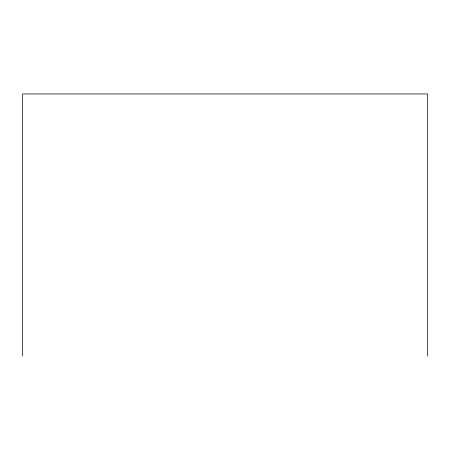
<?xml version="1.0" encoding="UTF-8"?>
<svg xmlns="http://www.w3.org/2000/svg" width="450" height="450" viewBox="0 0 450 450"><rect width="100%" height="100%" fill="white"/><g stroke="black" fill="none" stroke-linecap="round" stroke-linejoin="round"><path stroke-width="0.67" d="M427.5 356.062L427.5 93.938L22.5 93.938L22.5 356.062"/></g></svg>
